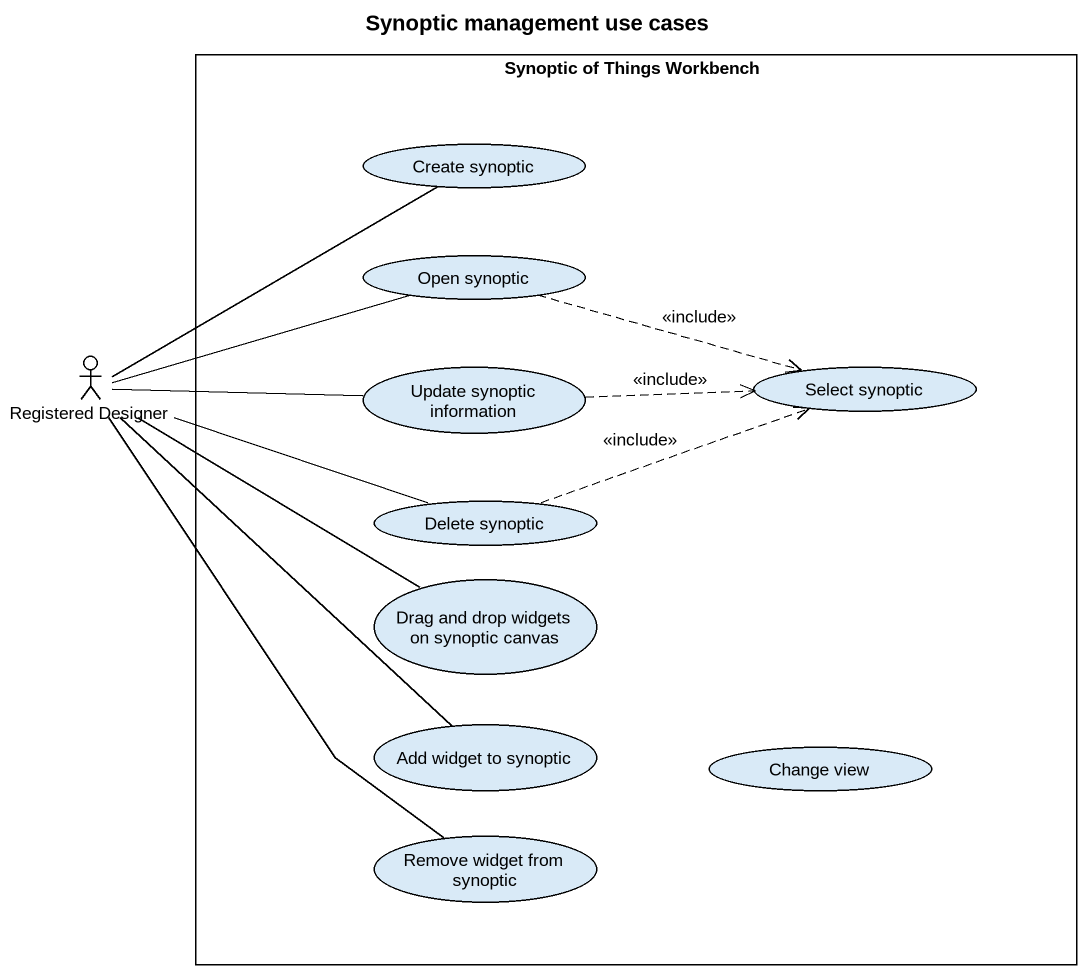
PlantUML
@startuml
title Synoptic management use cases
rectangle "Synoptic of Things Workbench" as Synoptic_of_Things_Workbench {
  usecase "Create synoptic" as Create_synoptic
  usecase "Open synoptic" as Open_synoptic
  usecase "Update synoptic information" as Update_synoptic_information
  usecase "Select synoptic" as Select_synoptic
  usecase "Delete synoptic" as Delete_synoptic
  usecase "Drag and drop widgets on synoptic canvas" as Drag_and_drop_widgets_on
  usecase "Add widget to synoptic" as Add_widget_to_synoptic
  usecase "Change view" as Change_view
  usecase "Remove widget from synoptic" as Remove_widget_from_synoptic
}
actor "Registered Designer" as Registered_Designer
Open_synoptic .right.> Select_synoptic : <<include>>
Registered_Designer -right- Create_synoptic
Registered_Designer -right- Open_synoptic
Registered_Designer -right- Update_synoptic_information
Registered_Designer -right- Delete_synoptic
Registered_Designer -- Drag_and_drop_widgets_on
Registered_Designer -- Add_widget_to_synoptic
Registered_Designer -- Remove_widget_from_synoptic
Update_synoptic_information .right.> Select_synoptic : <<include>>
Delete_synoptic .right.> Select_synoptic : <<include>>
@enduml
